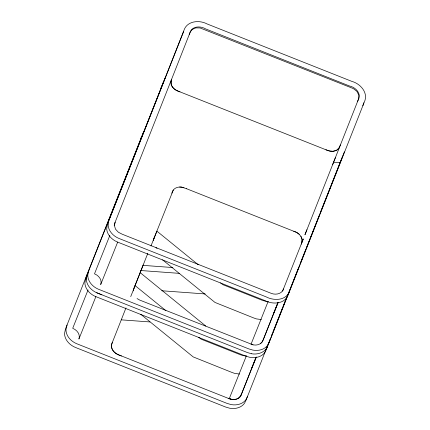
<?xml version="1.0" encoding="UTF-8"?>
<svg xmlns="http://www.w3.org/2000/svg" width="430" height="430" viewBox="0 0 430 430"><rect width="100%" height="100%" fill="white"/><g stroke="black" fill="none" stroke-linecap="round" stroke-linejoin="round"><path stroke-width="0.64" d="M301.79 242.756L302.107 239.214L300.919 236.263M153.429 240.682L153.575 239.365L173.311 190.017M171.344 79.883L170.844 82.743A9.718 7.74 21.8 0 0 177.665 90.945L327.252 150.296L330.337 151.204A9.718 7.74 21.8 0 0 339.646 146.893M86.328 279.102L87.295 274.404M115.143 222.197L114.444 225.535L115.487 229.131L118.32 232.205L122.238 234.226L271.228 293.341C275.694 295.184 281.978 293.991 283.574 288.89M133.295 290.922L133.714 289.024L147.823 253.286M114.208 225.745L114.842 222.96L189.727 33.341C191.312 26.069 200.24 25.607 205.61 28.907L349.472 85.984C355.642 87.263 361.92 93.675 358.125 100.104L304.935 234.791L306.939 229.722M67.058 325.005L65.978 329.488A16.189 12.895 21.8 0 0 76.379 343.586L226.981 403.367L231.109 404.582A16.216 12.916 21.8 0 0 245.96 399.626L247.427 396.696M86.317 278.64L87.392 274.157M88.849 270.529L87.768 275.012A16.189 12.895 21.8 0 0 98.169 289.111L248.771 348.891L252.899 350.106A16.216 12.916 21.8 0 0 267.75 345.145L269.218 342.215L289.444 290.997M112.337 342.447C109.768 347.241 113.23 352.815 117.938 354.556L228.475 398.416L232.146 399.459A9.766 7.778 21.8 0 0 241.289 394.616L255.888 357.652M362.845 105.721L363.818 102.748M301.237 244.165C304.311 238.542 299.162 232.576 293.717 231.238L186.582 188.732M153.333 240.117L154.23 237.709M357.545 101.566L358.674 98.663L358.824 95.078L356.884 91.348L353.498 88.704L350.439 87.419L200.074 27.955L195.806 27.886L192.28 29.428L190.286 31.944L189.211 34.626M302.242 241.628L303.295 238.946L282.612 291.088M332.648 164.631L335.411 157.627M125.979 307.901L111.924 343.5C109.607 349.724 116.143 354.556 121.486 355.97M134.047 288.079L134.466 287.02M134.886 285.961L143.195 264.966M256.275 356.975L251.695 368.198M277.887 302.639L263.38 339.383L262.311 341.726L260.666 343.462M278.065 302.494L273.485 313.717M269.099 341.812L245.971 400.325L244.509 403.254A16.216 12.916 21.8 0 1 229.658 408.215L225.535 407L75.529 347.488A16.195 12.9 21.8 0 1 64.538 333.578L65.505 328.885L143.351 132.386M269.314 341.216L270.051 339.361M271.502 335.723L272.228 333.89M272.899 332.137L274.818 327.327M274.974 326.891L275.657 325.161M275.738 324.999L277.334 320.957M277.463 320.592L278.237 318.668M278.361 318.318L279.027 316.62M279.253 316.055L282.929 306.794M283.15 306.23L283.816 304.548M283.913 304.257L285.902 299.221M286.122 298.662L286.783 296.979M287.74 295.222L266.31 349.483L264.842 352.412A16.216 12.916 21.8 0 1 249.997 357.368L245.874 356.153L95.863 296.641A16.195 12.9 21.8 0 1 84.877 282.73L85.844 278.038L165.142 77.911M288.229 294.029L291.594 285.456M291.841 284.88L292.808 282.429M293.007 281.876L296.308 273.571M296.447 273.168L298.802 267.25M299.027 266.681L299.699 264.971M299.925 264.407L301.935 259.322M302.032 259.016L302.698 257.333M302.919 256.769L305.257 250.9M305.477 250.341L307.466 245.304M307.563 245.014L309.681 239.698M309.783 239.397L312.126 233.511M312.347 232.947L315.281 225.513M315.453 225.04L316.437 222.595M316.641 222.025L322.559 207.088M322.763 206.529L323.747 204.078M323.903 203.632L325.918 198.536M326.139 197.977L332.454 182.03M332.551 181.745L337.093 170.28M337.319 169.716L338.421 166.921M338.523 166.62L339.308 164.674M339.415 164.362L341.495 159.095M341.764 158.46L342.71 156.063M289.68 290.395L290.648 287.944M290.89 287.337L293.292 281.241M293.534 280.634L294.502 278.188M294.738 277.592L295.442 275.802M295.679 275.205L297.99 269.357M298.216 268.782L298.898 267.051M300.253 263.617L303.607 255.124M303.827 254.565L304.494 252.878M304.719 252.313L305.827 249.507M306.267 248.389L309.143 241.112M309.363 240.553L310.025 238.87M310.245 238.311L311.352 235.511M311.578 234.947L312.239 233.264M312.465 232.7L314.695 227.051M314.921 226.481L315.598 224.766M315.824 224.197L316.964 221.31M317.195 220.724L318.119 218.375M318.356 217.779L319.065 215.984M320.522 212.296L324.252 202.847M324.489 202.245L325.435 199.853M325.666 199.273L326.354 197.526M326.585 196.945L327.708 194.091M327.934 193.527L328.601 191.839M328.821 191.275L331.035 185.674M331.256 185.11L331.917 183.433M332.137 182.874L333.245 180.073M333.465 179.514L334.126 177.837M334.352 177.278L335.454 174.478M335.674 173.919L336.341 172.242M336.561 171.683L337.222 170.006M337.663 168.882L339.652 163.846M339.877 163.287L341.871 158.229M342.092 157.665L343.215 154.827M343.452 154.23L344.398 151.828M88.053 289.938L72.713 328.3A9.707 7.729 21.8 0 1 78.894 339.071L95.89 296.576M109.844 235.463L94.503 273.824A9.707 7.729 21.8 0 1 100.684 284.59L117.68 242.095M140.406 271.588L140.83 270.529L179.686 273.383M130.715 296.614L135.111 285.627L165.883 310.637M150.978 245.949L156.902 231.147L198.225 264.74M246.379 355.852L229.238 398.717A9.707 7.729 21.8 0 0 241.096 395.106L256.253 357.212M268.169 301.376L251.029 344.242A9.707 7.729 21.8 0 0 262.886 340.63L278.043 302.731M171.806 193.204L172.747 190.915A9.723 7.745 21.8 0 1 181.089 187.066L184.013 187.727M340.426 144.915L339.168 147.834L336.679 150.21L333.04 151.301L329.117 150.935L325.945 149.774M241.59 393.858L240.526 396.202L238.876 397.938M183.728 31.363L108.672 220.934L107.296 224.514L106.688 229.072A16.157 12.868 21.8 0 0 117.067 241.875L264.681 300.495C272.265 304.51 284.123 304.44 287.944 295.399L364.296 102.093C368.736 92.955 360.437 83.683 351.81 81.367L207.072 23.94C199.208 19.721 186.84 20.855 183.868 30.552L110.182 217.15L108.774 220.773L108.145 225.449A16.146 12.862 21.8 0 0 118.906 238.43L266.122 296.856C273.716 300.876 285.584 300.812 289.401 291.755M162.244 84.624L163.69 81.544M160.788 88.252L162.239 85.172M140.454 139.1L141.658 136.536M266.299 348.778L267.761 345.849C265.52 352.417 257.806 354.949 251.448 353.739M333.513 162.422L340.522 162.303M261.349 319.565L256.344 318.888L253.329 317.802L215 302.44L162.545 259.801M239.558 374.041L234.554 373.369L231.539 372.278L193.21 356.916L140.755 314.282M179.611 187.023L181.772 187.147L186.733 188.791M143.056 265.364L172.876 267.557M161.707 290.755L205.201 293.948M121.265 319.845L149.989 321.952M251.448 353.739L247.325 352.525L97.32 293.007A16.195 12.9 21.8 0 1 86.333 278.661M253.012 344.828L139.728 300.081L137.046 298.57M228.26 398.331L231.222 399.309M96.718 292.744L101.905 294.829M179.987 91.869C176.327 90.703 172.763 88.623 171.28 84.882L171.258 80.087M293.717 231.238L296.915 232.608L299.232 234.253M155.945 247.599L157.031 248.33M220.509 282.854L222.885 284.681L262.106 300.231A16.2 12.905 21.8 0 0 268.03 301.462M140.148 272.631L205.76 326.031M198.719 337.33L201.095 339.157L240.316 354.712A16.2 12.905 21.8 0 0 246.239 355.943"/></g></svg>
